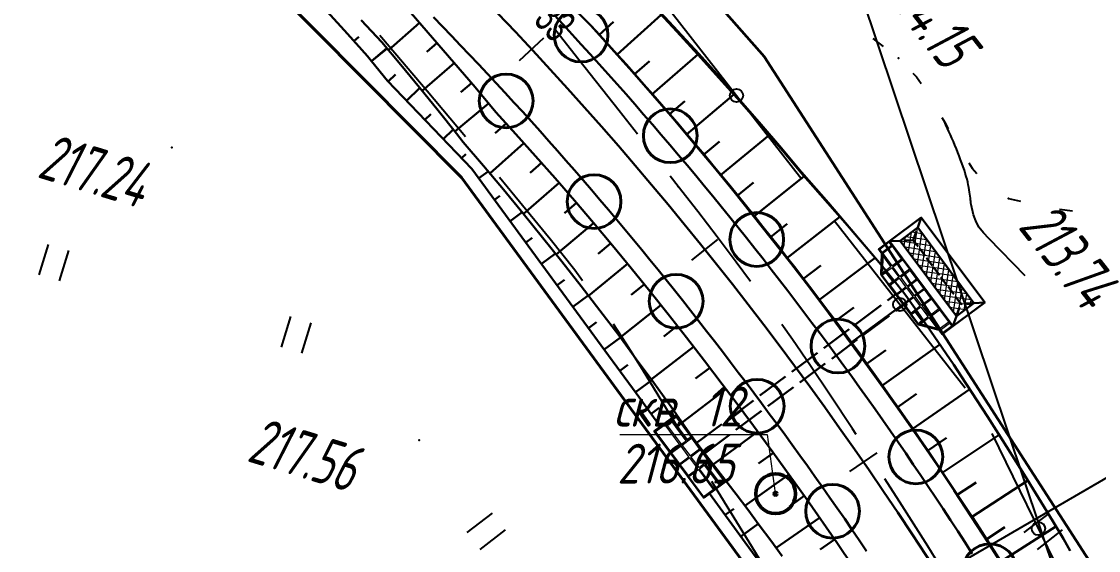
# Model space of a CAD drawing. Header units: millimetres. Extents: x -1799 to 6962, y -1020 to 4121.
# Drawn here: x 1276.7 to 1357.9, y 2867.3 to 2907.2 of the extents above; entities that cross this region are included whole.
import ezdxf
from ezdxf import colors
from ezdxf.entities.mleader import LeaderData, LeaderLine
from ezdxf.math import Vec2, Vec3

# ---------------------------------------------------------------- set-up
doc = ezdxf.new("R2010")
doc.units = ezdxf.units.MM
doc.linetypes.add('ACAD_ISO02W100', pattern=[15, 12, -3])
doc.linetypes.add('CONTI', pattern=[0])
for name, color, linetype, lineweight in [('10', 1, 'Continuous', 35), ('геология', 7, 'Continuous', 20), ('КОПИЯ_ОСЬ_13_ОТКОСЫ', 7, 'Continuous', 30), ('Огражд-перила', 1, 'ограждение2', 40), ('ОСЬ_ВЕРХ_ПОКРЫТИЯ_ГРАНИЦЫ_ПОЛОС', 7, 'Continuous', 30), ('ОСЬ_ВЕРХ_ПОКРЫТИЯ_ОСЬ', 1, 'Continuous', 30), ('Отметки', 5, 'Continuous', 30), ('Трубы мет.', 7, 'ACAD_ISO02W100', 30)]:
    doc.layers.add(name, color=color, linetype=linetype, lineweight=lineweight)
for name, color, linetype in [('_Ростелеком', 6, 'Continuous'), ('GOR_BDEFAULT', 212, 'CONTI'), ('PI_OTDEFAULT', 172, 'CONTI'), ('PI_TTDEFAULT', 5, 'CONTI'), ('PLN_O', 7, 'CONTI'), ('SIT_LDEFAULT', 7, 'CONTI'), ('ZAPSKDEFAULT', 7, 'CONTI'), ('КОПИЯ_ОСЬ_ТАНГЕНСЫ', 1, 'Continuous'), ('ОСЬ_ВЕРХ_ПОКРЫТИЯ_ПИКЕТЫ', 1, 'Continuous'), ('ОСЬ_ВЕРХ_ПОКРЫТИЯ_ТАНГЕНСЫ', 1, 'Continuous'), ('разметка', 7, 'Continuous')]:
    doc.layers.add(name, color=color, linetype=linetype)
doc.styles.add('eskd', font='spds.shx', dxfattribs={"width": 1.2, "oblique": 15})
doc.styles.get("Standard").update_dxf_attribs({"font": 'arial.ttf'})
doc.styles.add('STYLE1', font='romand.shx', dxfattribs={"width": 0.9})
doc.styles.add('ГОСТ', font='', dxfattribs={"oblique": 15, "height": 4})
doc.styles.get('ГОСТ').set_extended_font_data('GOST type A')
doc.linetypes.add('кабель_связи_проект.', pattern='A,10,-1,["/",STYLE1,S=3,R=0,X=0,Y=-1.5],-4.1', length=15.1)
doc.linetypes.add('ограждение2', pattern='A,0.25,-0.1,[132,ltypeshp.shx,S=0.1,R=0,X=-0.1,Y=0],-0.1,1', length=1.45)

# ---------------------------------------------------------------- blocks, each defined once
blk = doc.blocks.new('BL_2011')
at = {"color": 0}
for p, q in [((0, 0), (0, 2.4)), ((1.6, 0), (1.6, 2.4))]:
    blk.add_line(p, q, dxfattribs=at)
blk = doc.blocks.new('7')
at = {"layer": 'Огражд-перила', "linetype": 'Continuous'}
blk.add_circle((0, 0), 2.027904030661224, dxfattribs=at)
blk = doc.blocks.new('A$C722332E8')
at = {"layer": 'Трубы мет.', "linetype": 'Continuous', "lineweight": 0}
h = blk.add_hatch(dxfattribs=at)
h.set_pattern_fill('ANSI37', color=256, scale=32, angle=180, style=0)
h.set_pattern_definition([(225, (1764.283285864041, 2123.590527303353), (2.828427124746189, -2.828427124746191), []), (315, (1764.283285864041, 2123.590527303353), (2.828427124746191, 2.828427124746189), [])])
h.paths.add_polyline_path([(-43.25, 35.5), (-26.75000000117348, 35.49999999993497), (-26.7500000002276, -35.49999999989586), (-43.25000000068917, -35.50000000120781)])
at = {"layer": 'Трубы мет.', "linetype": 'Continuous', "ltscale": 0.6}
for p, q in [((-49.99999999999977, 40), (-43.25, 35.5)), ((-20, 40), (-26.75, 35.5)), ((-49.99999999999977, -40), (-43.25, -35.5)), ((-20, -40), (-26.75, -35.5))]:
    blk.add_line(p, q, dxfattribs=at)
for points in [[(-20, 40), (-49.99999999999977, 40), (-49.99999999999977, -40), (-20, -40)], [(-26.75, 35.5), (-26.75, -35.5), (-43.25, -35.5), (-43.25, 35.5)], [(0, 23.5), (-10, 36), (-10, 40), (-20, 40), (-20, -40), (-10, -40), (-10, -36), (0, -23.5)], [(0, 23), (-4, 23), (-4, 14), (0, 14)], [(0, -23), (-4, -23), (-4, -14), (0, -14)]]:
    blk.add_lwpolyline(points, close=True, dxfattribs=at)
at = {"layer": 'Трубы мет.', "ltscale": 0.6}
for points in [[(-43.25, 35.5), (-35.0000000007351, 29.99999999950978)], [(-26.75000000073487, 35.50000000078262), (-34.99999999986494, 30.00000000009004)], [(-35.0000000007351, 29.99999999950978), (-35, -30)], [(-34.99999999999977, -30), (-43.24999999912984, -35.50000000069258)], [(-35, -30), (-26.7500000007351, -35.50000000049022)]]:
    blk.add_lwpolyline(points, dxfattribs=at)
at = {"layer": 'Трубы мет.', "lineweight": 0}
for points in [[(-10.5, 36.625), (-19.5, 36.625), (-19.5, 39.5), (-10.5, 39.5)], [(-10.5, 34.375), (-10.5, 24), (-19.5, 24), (-19.5, 35.625), (-10.5, 35.625), (-10.5, 35.625)], [(-1.600390529678862, 24), (-9.5, 24), (-9.5, 34.375)], [(-10.5, 23), (-19.5, 23), (-19.5, 14), (-10.5, 14)], [(-5, 23), (-9.5, 23), (-9.5, 14), (-5, 14)], [(-10.5, 13), (-19.5, 13), (-19.5, 5), (-10.5, 5)], [(-0.5, 13), (-9.5, 13), (-9.5, 5), (-0.5, 5)], [(-10.5, 4), (-19.5, 4), (-19.5, -4), (-10.5, -4)], [(-0.5, 4), (-9.5, 4), (-9.5, -4), (-0.5, -4)], [(-10.5, -5), (-19.5, -5), (-19.5, -13), (-10.5, -13)], [(-0.5, -5), (-9.5, -5), (-9.5, -13), (-0.5, -13)], [(-10.5, -23), (-19.5, -23), (-19.5, -14), (-10.5, -14)], [(-5, -23), (-9.5, -23), (-9.5, -14), (-5, -14)], [(-10.5, -34.375), (-10.5, -24), (-19.5, -24), (-19.5, -35.625), (-10.5, -35.625), (-10.5, -35.625)], [(-1.600390529678862, -24), (-9.5, -24), (-9.5, -34.375)], [(-10.5, -36.625), (-19.5, -36.625), (-19.5, -39.5), (-10.5, -39.5)]]:
    blk.add_lwpolyline(points, close=True, dxfattribs=at)
blk = doc.blocks.new('A$C26264B13')
at = {"layer": 'Трубы мет.', "linetype": 'Continuous'}
for points in [[(0, 31), (-20, 31), (-20, -31), (0, -31)], [(0, 30.5), (-4, 30.5), (-4, 11.5), (0, 11.5)], [(0, -30.5), (-4, -30.5), (-4, -11.5), (0, -11.5)]]:
    blk.add_lwpolyline(points, close=True, dxfattribs=at)
at = {"layer": 'Трубы мет.', "linetype": 'Continuous', "lineweight": 0}
for points in [[(-10.5, 30.5), (-19.5, 30.5), (-19.5, 11.5), (-10.5, 11.5)], [(-5, 30.5), (-9.5, 30.5), (-9.5, 11.5), (-5, 11.5)], [(-10.5, 10.5), (-19.5, 10.5), (-19.5, 0.5), (-10.5, 0.5)], [(-0.5, 10.5), (-9.5, 10.5), (-9.5, 0.5), (-0.5, 0.5)], [(-10.5, -0.5), (-19.5, -0.5), (-19.5, -10.5), (-10.5, -10.5)], [(-0.5, -0.5), (-9.5, -0.5), (-9.5, -10.5), (-0.5, -10.5)], [(-10.5, -30.5), (-19.5, -30.5), (-19.5, -11.5), (-10.5, -11.5)], [(-5, -30.5), (-9.5, -30.5), (-9.5, -11.5), (-5, -11.5)]]:
    blk.add_lwpolyline(points, close=True, dxfattribs=at)
blk = doc.blocks.new('_None')

msp = doc.modelspace()

# ---------------------------------------------------------------- linework, layer by layer
at = {"layer": '10'}
for points in [[(1030.225964376537, 3025.883480735508), (1104.975964376537, 3010.613480735024), (1151.695964376277, 3001.473480735359), (1215.755964376332, 2988.703480734875), (1216.365964376668, 2994.403480735061), (1243.415964376481, 2984.293480734726), (1269.335964376407, 2968.883480735508), (1297.015964376575, 2945.023480735173), (1332.735964376314, 2904.56348073521), (1362.135964376686, 2858.923480734614), (1384.095964376649, 2811.273480735173), (1401.175964376258, 2767.783480734949), (1401.175964376258, 2767.783480734949), (1485.925964376258, 2642.503480734688), (1601.055964376612, 2507.033480734949), (1669.735964376314, 2453.013480735396), (1726.415964376481, 2400.56348073521)], [(1360.595964376649, 2810.703480734875), (1341.325964376631, 2850.183480735322), (1337.915964376481, 2857.183480735322), (1309.925964376258, 2895.433480735322), (1280.355964376426, 2925.223480735359), (1226.815964376388, 2955.993480734912), (1187.495964376556, 2973.103480735247), (1113.165964376481, 2988.613480735024), (1051.205964376519, 3001.583480734763), (974.5059643763325, 3016.913480734837)]]:
    msp.add_lwpolyline(points, dxfattribs=at)
at = {"layer": '_Ростелеком', "linetype": 'кабель_связи_проект.', "lineweight": 40, "ltscale": 0.25}
msp.add_lwpolyline([(1005.298825246378, 3011.433074509178), (1187.778510607613, 2973.660002035474), (1227.197255203277, 2956.467397162144), (1280.342415852365, 2925.231267214206), (1309.925964375763, 2895.433480736253), (1337.915964376598, 2857.183480735322), (1337.915964376598, 2857.183480735322), (1347.899412545123, 2838.035459130456), (1361.042968405187, 2811.12793312074), (1379.445964376393, 2756.333480735694), (1407.405964375483, 2717.753480736551), (1433.870100619921, 2680.791883834091), (1452.860523050776, 2652.710268539761), (1464.812185617464, 2636.329245075968), (1503.778742229895, 2587.60112780371), (1547.892191517059, 2537.161961659242), (1576.995311511573, 2504.255318720278), (1600.13611286961, 2478.997808954132), (1627.714566454533, 2455.78653589954), (1657.195964376277, 2434.723480735359), (1696.714648970878, 2398.476130288479), (1727.091222252473, 2370.957340737258)], dxfattribs=at)
at = {"layer": 'GOR_BDEFAULT', "color": 212, "elevation": 214, "flags": 128}
msp.add_lwpolyline([(1352.421700376444, 2888.01921173503), (1349.671700376444, 2890.819214735565), (1349.271700376421, 2891.249215735507), (1348.921700376444, 2891.679215735209), (1348.701700376414, 2892.159211734695), (1348.511700376412, 2892.619217735169), (1348.331700376419, 2893.399216735189), (1348.321700376409, 2893.499215735507), (1348.3117003764, 2893.619217735169), (1348.301700376449, 2893.739212735009), (1348.28170037643, 2893.869217735169), (1348.271700376421, 2894.009217735765), (1348.251700376402, 2894.169213734952), (1348.221700376433, 2894.329216734891), (1348.191700376405, 2894.499215735507), (1348.161700376435, 2894.679215735209), (1348.121700376398, 2894.869217735169), (1348.081700376419, 2895.079216734891), (1348.03170037643, 2895.289216734854), (1347.971700376433, 2895.509217735765), (1347.901700376426, 2895.749215735507), (1347.831700376419, 2895.989212735009), (1347.741700376451, 2896.239212735009), (1347.651700376426, 2896.509217735765), (1347.551700376449, 2896.76921173503), (1347.451700376414, 2897.049218735111), (1347.341700376428, 2897.319214735565), (1347.231700376442, 2897.589211735328), (1347.111700376447, 2897.869217735169), (1347.001700376402, 2898.129212735606), (1346.891700376416, 2898.389214735863), (1346.78170037643, 2898.639214735863), (1346.671700376444, 2898.889214735863), (1346.571700376409, 2899.109215734911), (1346.471700376433, 2899.319214735565), (1346.381700376407, 2899.51921173503), (1346.301700376449, 2899.689217735467)], dxfattribs=at)
at = {"layer": 'PI_TTDEFAULT', "color": 5}
for p in [(1342.871700376398, 2904.419213734952, 214.152), (1288.071700376409, 2897.679215735209, 217.238), (1326.261700376412, 2894.749215735507, 216.79), (1351.151700376426, 2893.839211735328, 213.739), (1306.721700376433, 2875.609215734911, 217.562)]:
    msp.add_point(p, dxfattribs=at)
at = {"layer": 'PLN_O'}
for p, q in [((1325.731700376442, 2907.919213734952), (1335.581700376419, 2895.309212735307)), ((1338.04170037644, 2892.159211734695), (1347.891700376416, 2879.549218735111)), ((1349.911700376435, 2876.129212735606), (1356.911700376435, 2861.739212735009))]:
    msp.add_line(p, q, dxfattribs=at)
for centre in [(1330.651700376426, 2901.609215734911), (1342.961700376423, 2885.849213735585), (1353.411700376435, 2868.939217735467)]:
    msp.add_circle(centre, 0.5, dxfattribs=at)
at = {"layer": 'SIT_LDEFAULT', "color": 7}
for p, q in [((1303.771700376421, 2906.159211734695), (1303.891700376416, 2906.01921173503)), ((1303.891700376416, 2906.01921173503), (1307.331700376419, 2901.969216735487)), ((1318.771700376421, 2904.309212735307), (1317.011700376412, 2906.539216734854)), ((1340.931700376395, 2905.919213734952), (1341.721700376433, 2905.309212735307)), ((1321.801700376449, 2900.45921473523), (1318.771700376421, 2904.309212735307)), ((1343.951700376414, 2903.299218735111), (1344.221700376433, 2903.029213735287)), ((1344.221700376433, 2903.029213735287), (1344.571700376409, 2902.51921173503)), ((1307.331700376419, 2901.969216735487), (1310.221700376433, 2898.529213735287)), ((1323.181700376395, 2898.689217735467), (1321.801700376449, 2900.45921473523)), ((1346.141700376416, 2899.95921473523), (1346.371700376398, 2899.549218735111)), ((1346.371700376398, 2899.549218735111), (1346.621700376398, 2899.089211735328)), ((1348.161700376435, 2896.51921173503), (1348.421700376444, 2896.119217735169)), ((1312.771700376421, 2895.449212734972), (1313.941700376405, 2894.039216734854)), ((1326.261700376412, 2894.749215735507), (1325.651700376426, 2895.529213735287)), ((1348.431700376395, 2896.119217735169), (1348.78170037643, 2895.739212735009)), ((1327.731700376442, 2892.849213735585), (1326.261700376412, 2894.749215735507)), ((1313.941700376405, 2894.039216734854), (1316.601700376437, 2890.799218735111)), ((1351.101700376437, 2893.879212735606), (1351.151700376426, 2893.849213735585)), ((1351.151700376426, 2893.849213735585), (1352.0617003764, 2893.629212735606)), ((1355.001700376402, 2893.039216734854), (1355.991700376451, 2892.899216735189)), ((1329.191700376405, 2890.939217735467), (1327.731700376442, 2892.849213735585)), ((1316.601700376437, 2890.799218735111), (1318.461700376423, 2888.45921473523)), ((1330.631700376407, 2889.029213735287), (1329.191700376405, 2890.939217735467)), ((1331.701700376414, 2887.579216734891), (1330.631700376407, 2889.029213735287)), ((1318.461700376423, 2888.45921473523), (1319.051700376449, 2887.659211734695)), ((1321.351700376437, 2884.379212735606), (1322.331700376419, 2882.889214735863)), ((1334.861700376447, 2883.199212734972), (1334.0617003764, 2884.329216734891)), ((1322.331700376419, 2882.889214735863), (1323.54170037644, 2880.969216735487)), ((1336.221700376433, 2881.219216735487), (1334.861700376447, 2883.199212734972)), ((1323.54170037644, 2880.969216735487), (1324.731700376442, 2879.039216734854)), ((1337.701700376414, 2879.01921173503), (1336.221700376433, 2881.219216735487)), ((1324.731700376442, 2879.039216734854), (1325.911700376435, 2877.109215734911)), ((1339.391700376416, 2876.45921473523), (1337.701700376414, 2879.01921173503)), ((1325.911700376435, 2877.109215734911), (1326.651700376426, 2875.909211734695)), ((1339.661700376435, 2876.049218735111), (1339.391700376416, 2876.45921473523)), ((1343.151700376426, 2870.659211734695), (1341.841700376428, 2872.699212734972)), ((1328.761700376412, 2872.509217735765), (1329.931700376395, 2870.629212735606)), ((1329.931700376395, 2870.629212735606), (1331.581700376419, 2867.949212734972)), ((1345.071700376409, 2867.619217735169), (1343.151700376426, 2870.659211734695)), ((1331.581700376419, 2867.949212734972), (1333.301700376449, 2865.129212735606)), ((1346.911700376435, 2864.629212735606), (1345.071700376409, 2867.619217735169))]:
    msp.add_line(p, q, dxfattribs=at)
at = {"layer": 'геология', "color": 1, "linetype": 'Continuous'}
for p, q in [((1321.86358277486, 2876.032210846816), (1332.954794552972, 2876.032210846816)), ((1332.954794552972, 2876.032210846816), (1333.576426863854, 2871.62130390798))]:
    msp.add_line(p, q, dxfattribs=at)
at = {"layer": 'геология', "color": 1, "linetype": 'Continuous', "lineweight": 50}
for radius in [1.5, 0.1033866461948492]:
    msp.add_circle((1333.60105908986, 2871.57564444599), radius, dxfattribs=at)
at = {"layer": 'КОПИЯ_ОСЬ_13_ОТКОСЫ'}
for p, q in [((1303.123105979708, 2904.209604406183), (1304.301356120684, 2905.166517420125)), ((1304.389063156015, 2902.661610024435), (1304.945518682982, 2903.194594884676)), ((1305.772488199096, 2901.217264099431), (1306.775707791714, 2902.178169021768)), ((1307.155913242177, 2899.772918174428), (1307.59678033845, 2900.195189994213)), ((1308.539338285258, 2898.328572250356), (1309.288652547237, 2899.046281282243)), ((1309.922763328339, 2896.884226325353), (1310.239083165137, 2897.187204148074)), ((1311.215854802411, 2895.364133681555), (1311.925067434679, 2895.883110454691)), ((1312.396935117789, 2893.750117172872), (1312.805493656992, 2894.04908589219)), ((1313.578015433197, 2892.13610066512), (1314.490589651667, 2892.803890269634)), ((1314.759095748575, 2890.522084156436), (1315.25651926001, 2890.886081125972)), ((1315.940176063954, 2888.908067648684), (1317.005642037964, 2889.687738043641)), ((1317.121256379362, 2887.29405114), (1317.683487432494, 2887.705471981702)), ((1318.302336694769, 2885.680034632248), (1319.474195966448, 2886.537559887779)), ((1319.483417010177, 2884.066018123564), (1320.087243184136, 2884.507876806346)), ((1320.664497325555, 2882.452001615812), (1321.896236343493, 2883.353344755632)), ((1321.845577640875, 2880.83798510806), (1322.466964775589, 2881.292694282171)), ((1323.026657956196, 2879.223968599376), (1324.267528176317, 2880.131993631286)), ((1324.207738271662, 2877.609952091624), (1324.821452808867, 2878.059046728921)), ((1328.617332303847, 2871.583979539027), (1328.617332303847, 2871.583979539027)), ((1329.798412619342, 2869.969963031274), (1330.442851912007, 2870.441540960607)), ((1330.979492934808, 2868.355946522591), (1332.289198952794, 2869.314343161334))]:
    msp.add_line(p, q, dxfattribs=at)
for points in [[(1275.739381010624, 2929.998169212987), (1277.448609526249, 2928.682602196385), (1279.147401030155, 2927.353561669041), (1280.939990157271, 2926.152703275357), (1282.471253569218, 2924.606643944432), (1284.095765287968, 2923.189270287206), (1285.708985502812, 2921.759063988377), (1287.310792143437, 2920.316116600682), (1288.901124174687, 2918.860534935643), (1290.479920561405, 2917.392380028416), (1292.046998198124, 2915.911773949315), (1293.602296049687, 2914.418792992284), (1295.14569204578, 2912.913543968846), (1296.710023100468, 2911.271255760838), (1298.260560209843, 2909.615921288182), (1299.797181303593, 2907.947632103612), (1301.319764311405, 2906.266540795018), (1302.828187162968, 2904.572738915135), (1303.123105979708, 2904.209604406183)], [(1317.852252977182, 2908.67896078938), (1319.667682664682, 2906.90112875813), (1321.238483445932, 2905.160772312817), (1322.795368211557, 2903.40796469563), (1324.338336961557, 2901.64282797688), (1325.867389695932, 2899.86548422688), (1327.382038133432, 2898.076177586255), (1328.882770555307, 2896.274785984692), (1330.368854539682, 2894.461553562817), (1331.840534227182, 2892.636724461255), (1333.297809617807, 2890.80005453938), (1334.740436570932, 2888.952032078442), (1336.168415086557, 2887.09253500813), (1337.581256883432, 2885.221807469067), (1338.979450242807, 2883.339971531567), (1340.362751024057, 2881.44702719563), (1341.730915086557, 2879.543096531567), (1343.083942430307, 2877.628545750317), (1344.421588914682, 2875.703130711255), (1345.744098680307, 2873.767217625317), (1347.050983445932, 2871.820928562817), (1348.342487352182, 2869.864263523755), (1349.618366258432, 2867.897466648755), (1350.878864305307, 2865.920537937817)], [(1306.113952462018, 2907.809273369995), (1307.739929024518, 2905.964668877808), (1309.349548165143, 2904.105660088745), (1310.942321602643, 2902.232491143433), (1312.518737618268, 2900.34516204187), (1314.015563790143, 2898.699532159058), (1315.498962227643, 2897.041817315308), (1316.969177071393, 2895.372261651245), (1318.425475899518, 2893.690743096558), (1319.868346993268, 2891.99750579187), (1321.297546212018, 2890.292671807495), (1322.712585274518, 2888.576363213745), (1324.113952462018, 2886.84858001062), (1325.501159493268, 2885.109566338745), (1326.874450508893, 2883.359444268433), (1328.233337227643, 2881.59809172937), (1329.577819649518, 2879.825874932495), (1330.469421212018, 2878.654366143433), (1331.940612618268, 2876.69037688562), (1333.394714180768, 2874.713692315308), (1335.967956368268, 2871.122872002808), (1338.206481758893, 2867.896065362183), (1340.669616524518, 2864.227608330933)], [(1321.643268602182, 2904.70776938313), (1324.982624070932, 2907.68530844563)], [(1324.536335008432, 2908.161138523755), (1326.147174852182, 2906.43335532063), (1327.744098680307, 2904.692510594067), (1329.326618211557, 2902.93872641438), (1330.894977586557, 2901.172002781567), (1332.448688524057, 2899.392705906567), (1333.987995164682, 2897.600713719067), (1335.512653367807, 2895.796270359692), (1337.042438524057, 2894.073369969067), (1338.558551805307, 2892.338506687817), (1340.061237352182, 2890.591802586255), (1341.550006883432, 2888.83325766438), (1342.855182664682, 2887.224248875317), (1342.941608445932, 2887.127813328442), (1343.026813524057, 2887.03003500813), (1343.110309617807, 2886.93091391438), (1343.192096727182, 2886.830450047192), (1343.272418992807, 2886.728643406567), (1343.351032274057, 2886.625616062817), (1343.427936570932, 2886.52124594563), (1344.097370164682, 2885.567754734692), (1345.277545945932, 2883.86597250813), (1346.156940477182, 2882.586065281567), (1347.029987352182, 2881.30200766438), (1347.602497117807, 2880.439458836255), (1349.572467820932, 2877.39917563313), (1350.403522508432, 2876.088262547192), (1352.339313524057, 2873.02857016438), (1354.499225633432, 2869.500860203442), (1355.295124070932, 2868.16968344563), (1355.820758836557, 2867.279424656567)], [(1324.536375419799, 2908.161106503953), (1326.147215263549, 2906.433323300828), (1327.744139091674, 2904.692478574266), (1329.326658622924, 2902.938694394578), (1330.895017997924, 2901.172031796922), (1332.448728935424, 2899.392673886766), (1333.988035576049, 2897.600681699266), (1335.512693779174, 2895.796238339891), (1337.549070732299, 2893.497349179735), (1339.561033622924, 2891.176914609422), (1341.549803154174, 2888.833225644578)], [(1324.605467216674, 2908.223850644578), (1326.212889091674, 2906.491917050828), (1327.805906669799, 2904.746982968797), (1329.384764091674, 2902.989109433641), (1330.949461357299, 2901.218418515672), (1332.499266044799, 2899.435032285203), (1334.034666435424, 2897.639072812547), (1335.555418388549, 2895.830662168016), (1337.577879326049, 2893.52005425786), (1339.575437919799, 2891.188084043016), (1341.549803154174, 2888.833225644578)], [(1302.350526030155, 2907.297622948338), (1303.908204252812, 2905.636612206151), (1305.337342436405, 2903.927780419041), (1306.752259428593, 2902.207168846776), (1308.152894194218, 2900.474930077245), (1309.539185698124, 2898.731140404393), (1310.049622709843, 2898.080917626073), (1311.568970854374, 2896.306366234471), (1313.07293813953, 2894.518753319432), (1314.561402494999, 2892.718231468846), (1316.034302885624, 2890.904922753026), (1317.491456205937, 2889.078964501073), (1318.93280142078, 2887.240509300877), (1320.358277494999, 2885.389663963963), (1321.767640287968, 2883.526581078221), (1323.09832876453, 2881.73396328037), (1324.414490873905, 2879.930633812596), (1325.71600454578, 2878.116745262791), (1327.10858267078, 2876.153854637791), (1327.387086088749, 2875.758728295018), (1327.951539213749, 2874.974167137791), (1330.617005522343, 2871.533493309666), (1331.493775541874, 2870.376907616307), (1332.363648588749, 2869.214889794041), (1333.22821157703, 2868.04856899326), (1334.085816557499, 2866.876846581151)], [(1306.756774727643, 2907.083809502808), (1304.423766915143, 2905.02338469812)], [(1320.307086961557, 2906.195928562817), (1321.386920945932, 2907.172002781567)], [(1301.81024282703, 2905.718948631932), (1302.164612944218, 2906.035476952245)], [(1326.395994560424, 2906.292881406297), (1326.373289482299, 2906.272129453172)], [(1303.124390776249, 2904.210647850682), (1304.300172026249, 2905.170791893651)], [(1308.075378243268, 2905.58002532312), (1307.292663399518, 2904.89887297937)], [(1324.285114305307, 2901.70435141438), (1327.737506883432, 2904.699834812817)], [(1327.743894951049, 2904.81546441411), (1327.682615654174, 2904.759983457078)], [(1303.123105979708, 2904.209604406183), (1304.331483061405, 2902.721725731541), (1304.331483061405, 2902.721725731541), (1310.688580376338, 2896.084685549525), (1310.688580376338, 2896.084685549525), (1310.688580376338, 2896.084685549525), (1310.688580376338, 2896.084685549525), (1315.972600426243, 2888.863757828635), (1315.972600426243, 2888.863757828635), (1315.972600426243, 2888.863757828635), (1315.972600426243, 2888.863757828635), (1320.712388840571, 2882.386555011769), (1320.712388840571, 2882.386555011769), (1320.712388840571, 2882.386555011769), (1323.080669631841, 2879.150158431766), (1323.080669631841, 2879.150158431766), (1324.923821555751, 2876.631381687162), (1324.923821555751, 2876.631381687162)], [(1309.382995430768, 2904.066719659058), (1306.942565743268, 2901.973457940308)], [(1322.969196336557, 2903.210454930005), (1324.089069383432, 2904.195440281567)], [(1329.081785576049, 2903.328831113328), (1329.061277763549, 2903.310459531297)], [(1310.679626290143, 2902.54389251062), (1309.861022774518, 2901.852120049683)], [(1325.590778367807, 2900.189336765942), (1326.748249070932, 2901.17993735188)], [(1326.885944383432, 2898.665410984692), (1330.451129930307, 2901.67505453938)], [(1330.409178154174, 2901.832920468797), (1330.354246513549, 2901.784397519578)], [(1311.965026680768, 2901.011788018433), (1309.415466133893, 2898.88813079187)], [(1331.726560966674, 2900.327915585985), (1331.708006279174, 2900.311863339891)], [(1313.283386055768, 2899.50775969812), (1312.465026680768, 2898.76361907312)], [(1333.033201591674, 2898.813877500047), (1332.984617607299, 2898.772190488328)], [(1314.623718087018, 2898.023262627808), (1312.060241524518, 2895.725899346558)], [(1328.170856492807, 2897.132818211255), (1329.366168992807, 2898.127935398755)], [(1329.445514695932, 2895.59155844563), (1333.122760789682, 2898.61157797688)], [(1334.329588310424, 2897.290867246141), (1334.313230888549, 2897.277073300828)], [(1315.953063790143, 2896.529122002808), (1315.092956368268, 2895.76947844812)], [(1331.963092820932, 2892.483282078442), (1335.761676805307, 2895.517705906567)], [(1335.619627372924, 2895.758213437547), (1335.578855888549, 2895.72220269536)], [(1317.271423165143, 2895.02533782312), (1314.586120430768, 2892.688057549683)], [(1330.709674852182, 2894.04175375813), (1331.942096727182, 2895.040044773755)], [(1336.938963310424, 2894.255222714891), (1336.925535576049, 2894.243320859422)], [(1318.579040352643, 2893.511910088745), (1317.678405587018, 2892.739327080933)], [(1334.438434617807, 2889.341314305005), (1338.453083055307, 2892.46021078938)], [(1338.248045341674, 2892.74319878911), (1338.225096122924, 2892.723301328172)], [(1319.875671212018, 2891.989082940308), (1317.066345040143, 2889.615059502808)], [(1333.206256883432, 2890.916509617505), (1334.479206102182, 2891.919317234692)], [(1339.546629326049, 2891.222080625047), (1339.539060966674, 2891.215549863328)], [(1321.160827462018, 2890.456734307495), (1320.218688790143, 2889.67231047937)], [(1336.871051805307, 2886.166021336255), (1341.103717820932, 2889.363286961255)], [(1340.832029716674, 2889.689548886766), (1340.826902763549, 2889.685276425828)], [(1322.434997383893, 2888.915230401245), (1319.500427071393, 2886.507515557495)], [(1335.660114305307, 2887.757818211255), (1337.005329149057, 2888.78833578938)], [(1323.697936837018, 2887.364449151245), (1322.714050118268, 2886.568916924683)], [(1324.949645821393, 2885.804512627808), (1321.887878243268, 2883.366036065308)], [(1339.260456102182, 2882.958135594067), (1343.661335008432, 2886.189947117505)], [(1338.071247117807, 2884.566045750317), (1339.489215867807, 2885.62232016438)], [(1326.189880196393, 2884.235420830933), (1325.163268868268, 2883.43012297937)], [(1327.418639962018, 2882.657417901245), (1324.226501290143, 2880.190254815308)], [(1341.606159227182, 2879.718145359692), (1345.981647508432, 2882.840948094067)], [(1340.438678758432, 2881.34204672688), (1341.913043992807, 2882.409307469067)], [(1328.635925118268, 2881.070503838745), (1327.565856758893, 2880.255928643433)], [(1329.850280587018, 2879.468086846558), (1326.542907540143, 2876.951363213745)], [(1343.907672899057, 2876.446660984692), (1348.242145555307, 2879.45239828938)], [(1342.762409227182, 2878.086309422192), (1344.227985399057, 2879.117315281567)], [(1331.057555977643, 2877.873604424683), (1329.949401680768, 2877.042061455933)], [(1332.252380196393, 2876.269722588745), (1328.879821602643, 2873.775948174683)], [(1346.164752977182, 2873.14429282063), (1350.443073289682, 2876.026006687817)], [(1345.041950242807, 2874.799322117505), (1346.493366258432, 2875.791387547192)], [(1333.435241524518, 2874.657051690308), (1332.298766915143, 2873.84272063562)], [(1334.600280587018, 2873.031441338745), (1331.283386055768, 2870.654488213745)], [(1347.276569383432, 2871.48169516438), (1348.708942430307, 2872.432622898755)], [(1348.376911180307, 2869.811651219067), (1352.612506883432, 2872.582159031567)], [(1328.617332303847, 2871.583979539027), (1328.617332303847, 2871.583979539027), (1328.617332303847, 2871.583979539027), (1331.311852224704, 2867.90175778271), (1331.311852224704, 2867.90175778271), (1334.421286051753, 2863.652531491977), (1334.421286051753, 2863.652531491977), (1334.421286051753, 2863.652531491977), (1338.767679224789, 2857.712926673156), (1338.767679224789, 2857.712926673156), (1338.767679224789, 2857.712926673156), (1338.767679224789, 2857.712926673156), (1340.391602690312, 2854.86286953037), (1340.391602690312, 2854.86286953037), (1340.391602690312, 2854.86286953037), (1340.652772123905, 2854.457962303807), (1341.090760405155, 2853.597183495213), (1341.60711782703, 2852.783737450291), (1342.649354155155, 2851.161728172948), (1343.056702787968, 2850.507004051854), (1343.602906401249, 2849.709793358495)], [(1335.765319649518, 2871.40570891687), (1334.659606758893, 2870.613472588745)], [(1336.909606758893, 2869.765450127808), (1333.634460274518, 2867.49359954187)], [(1349.466022508432, 2868.134283055005), (1350.884235399057, 2869.04810141438)], [(1350.543659227182, 2866.44946860188), (1354.733356492807, 2869.109502781567)], [(1338.049499337018, 2868.122139580933), (1336.957702462018, 2867.364815362183)]]:
    msp.add_lwpolyline(points, dxfattribs=at)
at = {"layer": 'КОПИЯ_ОСЬ_ТАНГЕНСЫ'}
msp.add_line((1323.411700375853, 2958.73921473549), (1391.091700375846, 2757.049214736012), dxfattribs=at)
at = {"layer": 'ОСЬ_ВЕРХ_ПОКРЫТИЯ_ГРАНИЦЫ_ПОЛОС', "linetype": 'Continuous'}
for points in [[(1348.428519570656, 2867.0435686255), (1347.882897079407, 2867.893720182044), (1347.334243421597, 2868.741918704857), (1346.782565587879, 2869.588153389667), (1346.227870607612, 2870.432413449896), (1345.670165548459, 2871.274688132492), (1345.109457516412, 2872.11496670117), (1344.545753655848, 2872.953238452238), (1343.979061149215, 2873.789492704359), (1343.409387217145, 2874.623718800408), (1342.836739118133, 2875.455906115857), (1342.261124148654, 2876.286044042942), (1341.682549642845, 2877.114122007427), (1341.101022972938, 2877.940129454632), (1340.516551548188, 2878.764055863408), (1339.929142815885, 2879.585890732159), (1339.338804260575, 2880.40562359189), (1338.745543404026, 2881.223243996886), (1338.149367805318, 2882.038741531235), (1337.550285060724, 2882.852105800447), (1336.948302803541, 2883.663326444489), (1336.343428703907, 2884.472393128474), (1335.735670468983, 2885.279295537074), (1335.125035842482, 2886.084023395007), (1334.511532604907, 2886.886566445616), (1333.895168573285, 2887.686914464844), (1333.275951600963, 2888.485057254707), (1332.653889577874, 2889.280984644231), (1332.028990430126, 2890.074686495041), (1331.401262119713, 2890.86615269204), (1330.770712645151, 2891.655373149936), (1330.137350040468, 2892.442337814172), (1329.501182375805, 2893.227036657197), (1328.8622177569, 2894.0094596794), (1328.220464325141, 2894.789596914698), (1327.575930257657, 2895.567438419362), (1326.928623766706, 2896.34297428598), (1326.278553099992, 2897.116194628564), (1325.625726540553, 2897.887089598377), (1324.970152406322, 2898.65564937183), (1324.311839050419, 2899.421864156996), (1323.650794860858, 2900.185724190821), (1322.987028260317, 2900.947219740984), (1322.320547706253, 2901.706341102173), (1321.651361690669, 2902.463078606327), (1320.979478740142, 2903.217422606808), (1320.304907415479, 2903.969363496092), (1319.627656311824, 2904.718891688076), (1318.947734058349, 2905.465997639497), (1318.265149318448, 2906.210671825719), (1317.579910789334, 2906.952904761222), (1316.892027201955, 2907.692686988426)], [(1319.008846324412, 2907.550072584686), (1319.667661129011, 2906.901137927932), (1320.341849016879, 2906.163371672307), (1321.01344106551, 2905.423241632444), (1321.682428987298, 2904.680756940891), (1322.348804526593, 2903.935926763726), (1323.012559460194, 2903.188760287513), (1323.673685597119, 2902.439266732347), (1324.33217477878, 2901.687455350918), (1324.988018879414, 2900.933335419198), (1325.641209805539, 2900.176916244824), (1326.291739496644, 2899.418207159651), (1326.939599924963, 2898.657217526262), (1327.584783095672, 2897.893956737046), (1328.227281047069, 2897.128434212332), (1328.867085850399, 2896.360659394798), (1329.504189610374, 2895.590641762515), (1330.138584464943, 2894.818390814972), (1330.770262585467, 2894.04391608612), (1331.399216176747, 2893.267227128533), (1332.025437477345, 2892.488333529246), (1332.648918759523, 2891.707244902303), (1333.269652329307, 2890.923970882234), (1333.887630526626, 2890.138521134307), (1334.50284572549, 2889.350905357313), (1335.115290333904, 2888.56113326588), (1335.724956794098, 2887.769214607229), (1336.331837582644, 2886.975159151864), (1336.93592521034, 2886.178976701957), (1337.537212222649, 2885.380677082029), (1338.13569119949, 2884.580270141748), (1338.731354755417, 2883.777765760583), (1339.324195539733, 2882.973173837562), (1339.914206236639, 2882.166504304309), (1340.501379565141, 2881.357767119457), (1341.085708279521, 2880.54697225747), (1341.667185168752, 2879.734129724477), (1342.245803057342, 2878.919249553618), (1342.821554804957, 2878.102341796656), (1343.394433306568, 2877.283416539815), (1343.964431492737, 2876.46248388422), (1344.531542329534, 2875.639553964523), (1345.095758818594, 2874.814636932139), (1345.657073997232, 2873.987742968288), (1346.215480938738, 2873.158882279334), (1346.770972752225, 2872.328065092129), (1347.323542582666, 2871.495301658672), (1347.87318361112, 2870.660602253315), (1348.419889055085, 2869.823977179279), (1348.963652167682, 2868.985436762136), (1349.504466239052, 2868.14499134702), (1350.042324595104, 2867.302651306068), (1350.577220598623, 2866.458427034703)]]:
    msp.add_lwpolyline(points, dxfattribs=at)
at = {"layer": 'ОСЬ_ВЕРХ_ПОКРЫТИЯ_ГРАНИЦЫ_ПОЛОС', "linetype": 'Continuous', "lineweight": 30}
msp.add_lwpolyline([(1340.456310511052, 2867.250792570797), (1339.909333421741, 2868.059626378504), (1339.359517924904, 2868.866500548472), (1338.806871039598, 2869.671405119275), (1338.251399819952, 2870.474330158358), (1337.693111354756, 2871.275265757379), (1337.13201276793, 2872.074202028488), (1336.568111217619, 2872.871129114566), (1336.001413896951, 2873.666037184571), (1335.43192803328, 2874.45891642609), (1334.859660888507, 2875.249757063028), (1334.284619758701, 2876.038549339783), (1333.706811974329, 2876.825283523102), (1333.126244899826, 2877.609949912329), (1332.542925933822, 2878.392538831023), (1331.956862508619, 2879.173040628818), (1331.368062090574, 2879.951445676771), (1330.776532179772, 2880.727744385985), (1330.185586093992, 2881.510300437373), (1329.591866360666, 2882.290754232009), (1328.995380458286, 2883.069095940714), (1328.396135900266, 2883.845315759455), (1327.794140234802, 2884.619403911208), (1327.18940104481, 2885.391350645957), (1326.581925947548, 2886.161146236968), (1325.971722594879, 2886.9287809929), (1325.358798673124, 2887.694245239173), (1324.743161902627, 2888.457529335667), (1324.124820038074, 2889.218623672997), (1323.503780868263, 2889.977518655744), (1322.880052215807, 2890.734204733198), (1322.253641937345, 2891.488672364888), (1321.624557923185, 2892.240912055981), (1320.992808097459, 2892.990914327477), (1320.358400417734, 2893.738669731108), (1319.721342874991, 2894.484168848408), (1319.081643493826, 2895.227402290714), (1318.439310331954, 2895.968360695441), (1317.794351480241, 2896.707034727943), (1317.146775062845, 2897.443415087101), (1316.496589236611, 2898.177492493217), (1315.843802191326, 2898.909257702914), (1315.188422149755, 2899.638701496099), (1314.530457367024, 2900.365814687138), (1313.869916130972, 2901.090588117403), (1313.206806761949, 2901.813012654346), (1312.541137612492, 2902.533079200809), (1311.872917067531, 2903.250778685709), (1311.202153544067, 2903.966102068697), (1310.528855491119, 2904.679040342023), (1309.853031389599, 2905.389584522148), (1309.174689752379, 2906.097725659994), (1308.493839123936, 2906.803454834421), (1307.810488080353, 2907.506763159682)], dxfattribs=at)
at = {"layer": 'ОСЬ_ВЕРХ_ПОКРЫТИЯ_ОСЬ'}
msp.add_lwpolyline([(1208.069494486766, 2976.872902832379, -0.226023960225), (1375.440619587529, 2803.690267987934)], format="xyb", dxfattribs=at)
at = {"layer": 'ОСЬ_ВЕРХ_ПОКРЫТИЯ_ПИКЕТЫ'}
for p, q in [((1314.282193412344, 2904.258683428553), (1316.114432721641, 2905.959535894369)), ((1314.282193412344, 2904.258683428553), (1316.114432721641, 2905.959535894369)), ((1327.295814218562, 2889.195028741297), (1329.244767616745, 2890.760781164666)), ((1339.201190502887, 2873.241031289485), (1341.256918574634, 2874.663698534866))]:
    msp.add_line(p, q, dxfattribs=at)
at = {"layer": 'ОСЬ_ВЕРХ_ПОКРЫТИЯ_ТАНГЕНСЫ'}
msp.add_line((1323.411700375853, 2958.73921473549), (1391.091700375846, 2757.049214736012), dxfattribs=at)
at = {"layer": 'разметка', "lineweight": 30, "ltscale": 7}
msp.add_lwpolyline([(1120.983679200939, 2999.17721018513), (1121.093009258135, 2999.155369886582, -0.007450627614020565), (1161.630804334543, 2990.620636788582, -0.03067079203041043), (1208.069494486766, 2976.872902832379, -0.2260239602280732), (1375.440619586976, 2803.690267987934, -0.2260239602280732)], format="xyb", dxfattribs=at)
at = {"layer": 'Трубы мет.', "linetype": 'Continuous'}
for points in [[(1346.976112902465, 2889.200410570403), (1344.585798516413, 2892.40765192957), (1342.180367498115, 2890.614916138736), (1346.960996271935, 2884.200433421333), (1349.366427289855, 2885.993169210305)], [(1341.562751503641, 2888.096771884163), (1341.617588597446, 2889.696613406216), (1341.378557158789, 2890.017337541481), (1342.180367498435, 2890.614916138736), (1346.960996271877, 2884.200433422265), (1346.159185932172, 2883.602854824078), (1345.920154493515, 2883.923578960274), (1344.371370908028, 2884.328263287817)], [(1327.90906302399, 2874.989991538611), (1326.056569374699, 2877.475603592035), (1324.452948695931, 2876.280446398457), (1328.157935996171, 2871.30922229254), (1329.761556675638, 2872.504379483325)]]:
    msp.add_lwpolyline(points, close=True, dxfattribs=at)
for points in [[(1343.863429099854, 2885.009802075488), (1342.070693312135, 2887.415233096493)], [(1328.805430918941, 2873.78727602904), (1327.01269512898, 2876.192707048182)]]:
    msp.add_lwpolyline(points, dxfattribs=at)
at = {"layer": 'Трубы мет.', "ltscale": 0.2}
for points in [[(1327.610273724227, 2875.390896710952), (1342.668271907847, 2886.613422755537)], [(1328.207852320696, 2874.589086371859), (1343.265850503967, 2885.811612416443)]]:
    msp.add_lwpolyline(points, dxfattribs=at)

# ---------------------------------------------------------------- block references
at = {"layer": 'ZAPSKDEFAULT', "color": 7}
for p, rotation in [((1278.085517376438, 2888.087922734593), 342.9999999999999), ((1296.351700376437, 2882.639214735863), 342.9999999999999), ((1310.351700376437, 2868.639214735863), 307.9999999999999), ((1352.351700376437, 2868.639214735863), 307.9999999999999)]:
    msp.add_blockref('BL_2011', p, dxfattribs=dict(at, rotation=rotation))
at = {"layer": 'Огражд-перила', "linetype": 'Continuous', "rotation": 23.79722527089303}
for p in [(1318.930054890903, 2906.172754140024), (1313.282562679853, 2901.202323728626), (1325.657383878986, 2898.574983925012), (1319.914793259706, 2893.608264780988), (1332.175045310471, 2890.75251345468), (1326.100042701824, 2886.092173757416), (1338.301260993301, 2882.713802389254), (1332.208995633797, 2878.173317932909), (1344.174284183575, 2874.351958856371), (1337.894331181664, 2870.254148181913), (1349.752012504739, 2865.770298418042)]:
    msp.add_blockref('7', p, dxfattribs=at)
at = {"layer": 'Трубы мет.', "lineweight": 30, "ltscale": 7, "xscale": 0.1, "yscale": 0.1, "zscale": 0.1}
for name, p, rotation in [('A$C722332E8', (1342.967061205951, 2886.212517586921), 216.696673539571), ('A$C26264B13', (1327.938941948125, 2874.949901017745), 36.69667352543011)]:
    msp.add_blockref(name, p, dxfattribs=dict(at, rotation=rotation))

# ---------------------------------------------------------------- texts
at = {"layer": 'PI_OTDEFAULT', "color": 172, "style": 'eskd', "oblique": 10, "width": 0.8}
for s, rotation, p in [('214.15', 307.9999999999999, (1341.4993303764, 2909.535174735275)), ('217.24', 342.9999999999999, (1277.842167376433, 2895.470774735709)), ('213.74', 307.9999999999999, (1351.822369376439, 2891.679181735416)), ('217.56', 342.9999999999999, (1293.649963376412, 2874.061622735498))]:
    msp.add_text(s, height=3.5, rotation=rotation, dxfattribs=at).set_placement(p)
at = {"layer": 'геология', "color": 1, "style": 'ГОСТ', "oblique": 15}
for s, p in [('скв. 12', (1321.370406511103, 2876.632551648107)), ('216.65', (1321.648424949331, 2872.339610266884))]:
    msp.add_text(s, height=3, rotation=0.1, dxfattribs=at).set_placement(p)
at = {"layer": 'ОСЬ_ВЕРХ_ПОКРЫТИЯ_ПИКЕТЫ', "width": 0.6}
msp.add_text('33', height=2.5, rotation=312.87029469322, dxfattribs=at).set_placement((1315.277145172653, 2907.228964726825))

# ---------------------------------------------------------------- leaders
at = {"layer": 'Отметки', "ltscale": 0.2}
ml = msp.add_multileader_mtext('Standard', dxfattribs=at)
ml.set_content('218,06', color=256, style='ГОСТ')
ml.set_leader_properties()
ml.set_arrow_properties(name='NONE')
ml.build(insert=Vec2(0, 0))
ml.multileader.update_dxf_attribs({"text_left_attachment_type": 6, "text_right_attachment_type": 6, "dogleg_length": 0.36, "arrow_head_size": 2})
ctx = ml.context
ctx.base_point, ctx.arrow_head_size, ctx.landing_gap_size, ctx.plane_origin, ctx.plane_x_axis, ctx.plane_y_axis = Vec3(1379.546300338439, 2884.605605258401), 2, 0, Vec3(1330.19461614689, 2829.165447952611), Vec3(0.5920752900585572, -0.8058826533075865), Vec3(0.8058826533075865, 0.5920752900585572)
ctx.left_attachment, ctx.right_attachment = 6, 6
notes = []
notes.append((ctx, [(0, (1, 1, 0), (1379.333153234018, 2884.895723013592), (0.592075290058557, -0.8058826533075867), 0.3600000000000002, [(0, [(1345.903087301538, 2865.424245035661)], 0, [])])]))
ctx.mtext.insert, ctx.mtext.text_direction, ctx.mtext.rotation, ctx.mtext.line_spacing_style, ctx.mtext.flow_direction = Vec3(1383.253706168829, 2887.329405520496), Vec3(0.5920752900585572, -0.8058826533075865), 5.346020569013619, 2, 5
for ctx, leaders in notes:
    for number, flags, end, landing, length, lines in leaders:
        leader = LeaderData()
        leader.index, (leader.has_last_leader_line, leader.has_dogleg_vector, leader.attachment_direction) = number, flags
        leader.last_leader_point, leader.dogleg_vector, leader.dogleg_length = Vec3(end), Vec3(landing), length
        for number, points, colour, breaks in lines:
            line = LeaderLine()
            line.index, line.vertices, line.color, line.breaks = number, Vec3.list(points), colors.encode_raw_color(colour), breaks
            leader.lines.append(line)
        ctx.leaders.append(leader)

doc.saveas('drawing.dxf')
